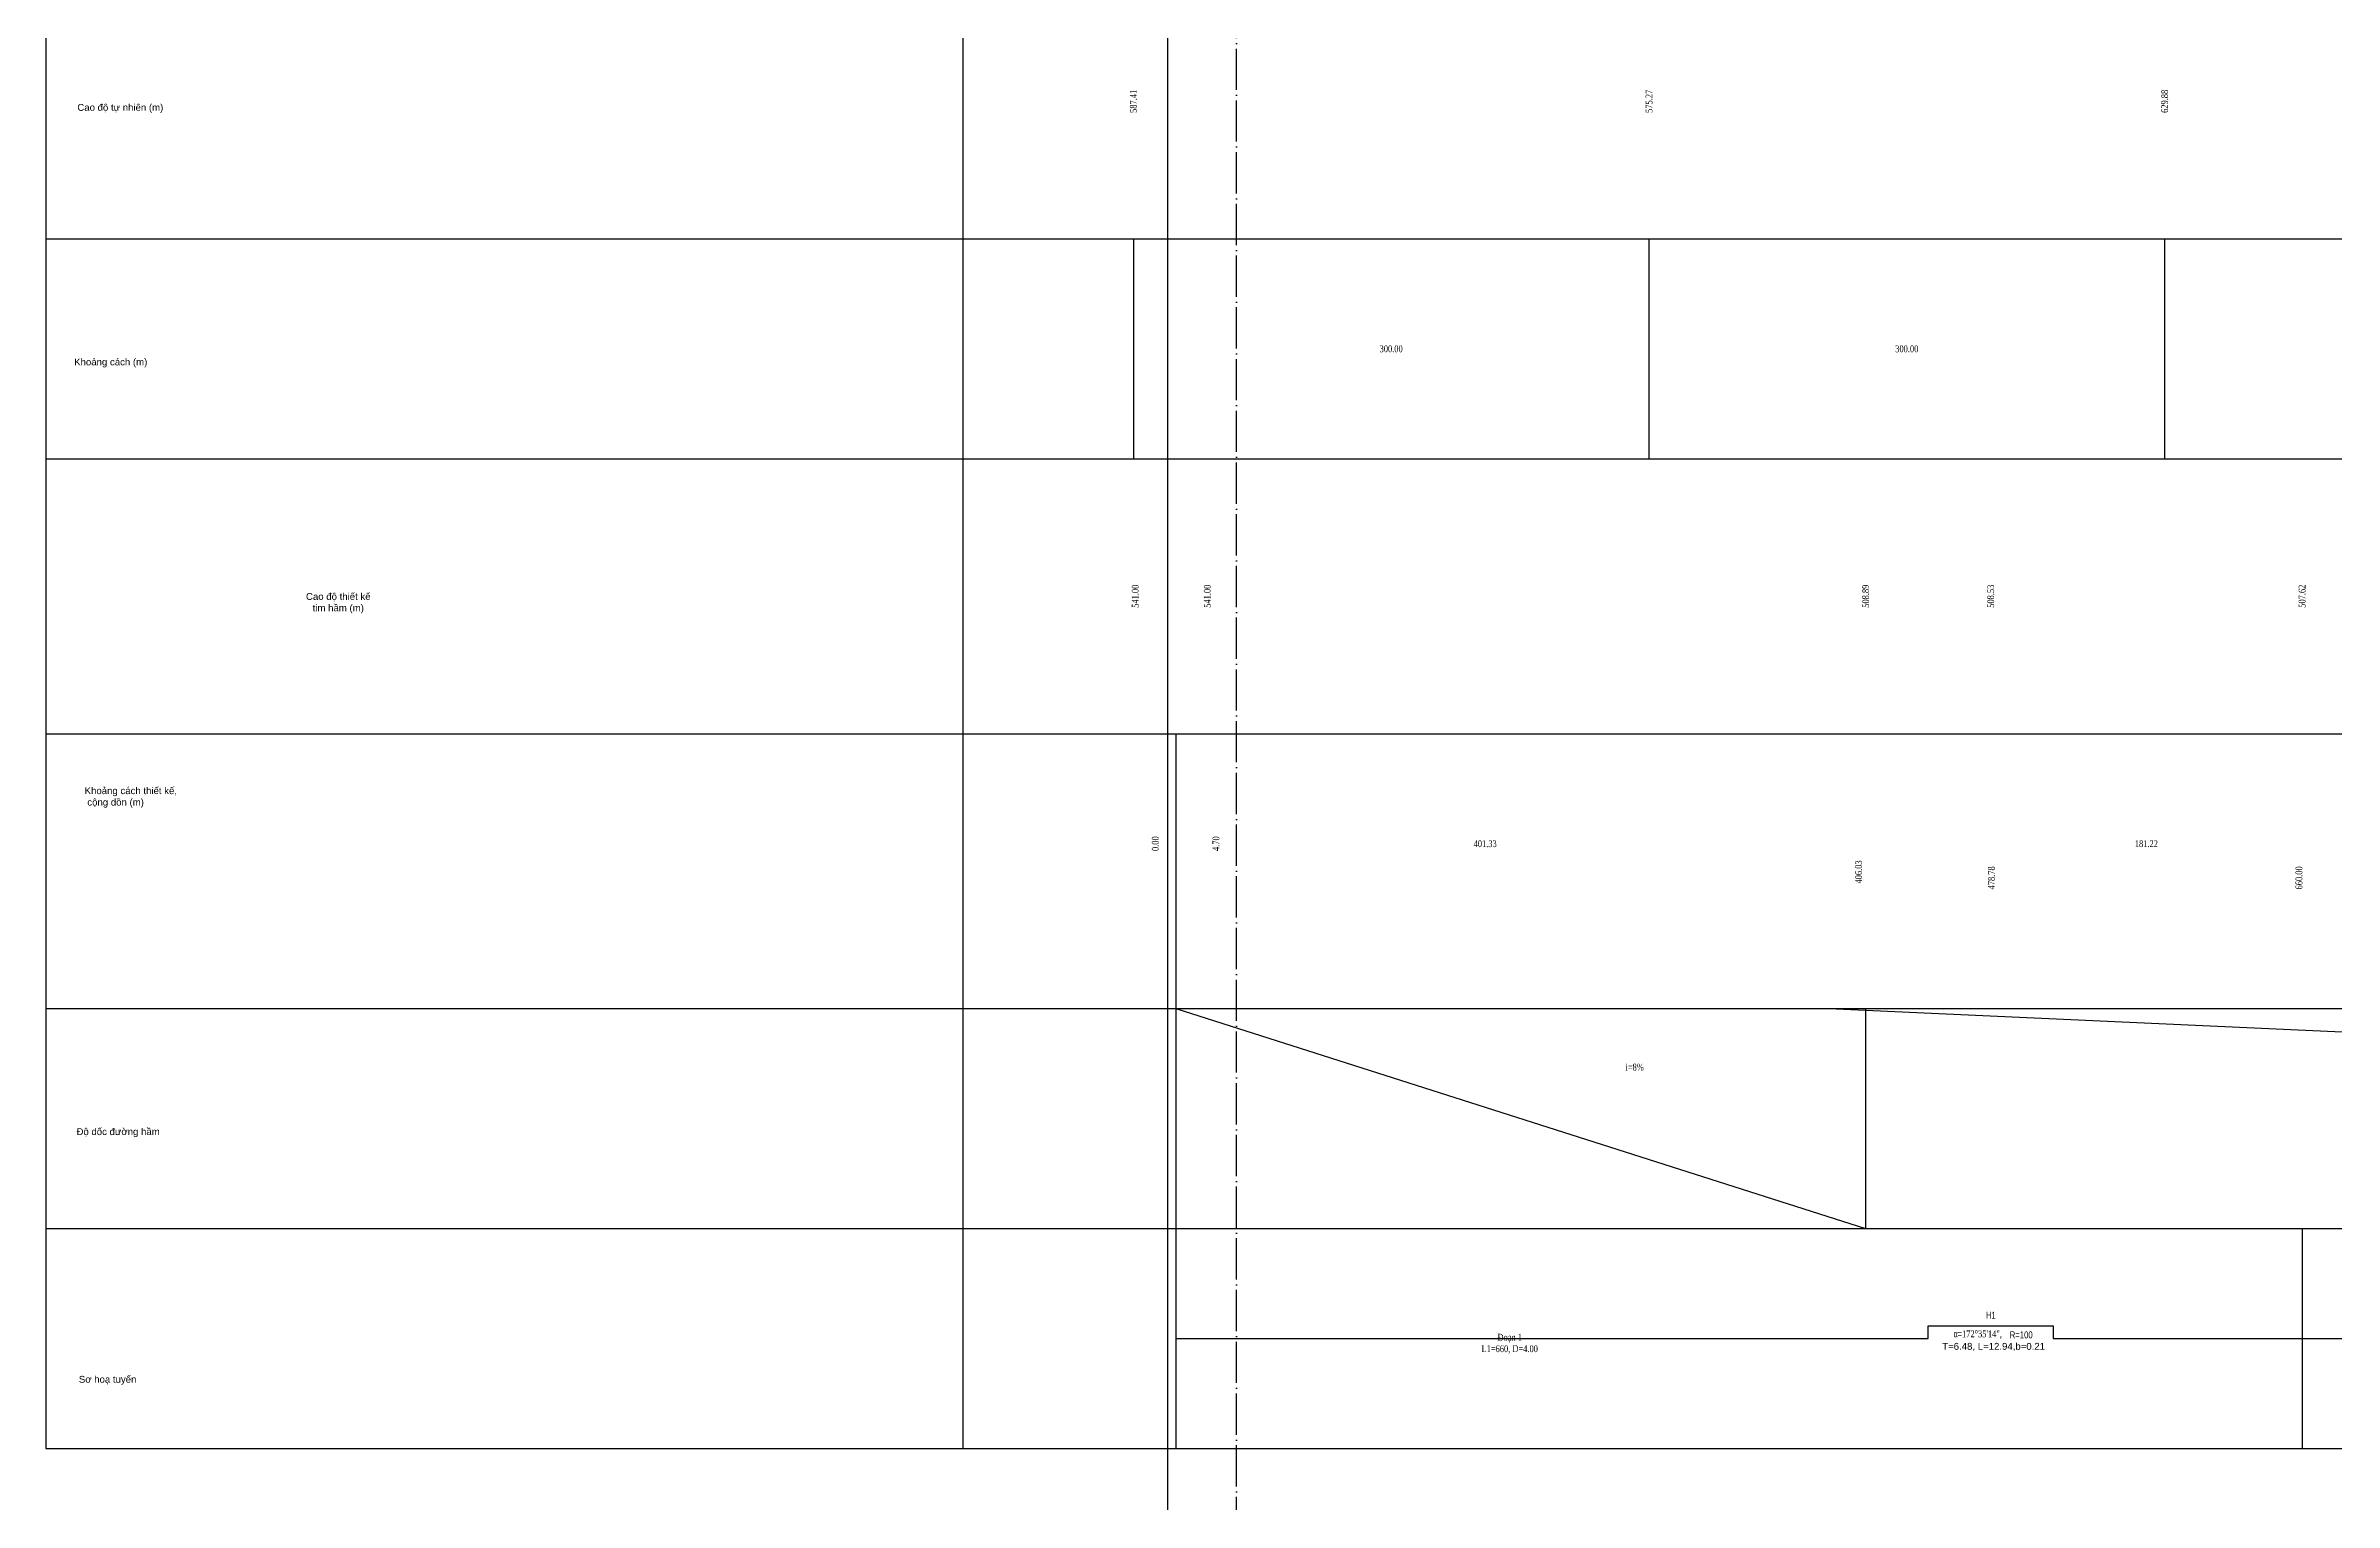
# Model space of a CAD drawing. Header units: inches. Extents: x 444671 to 463716, y 1783086 to 1794968.
# Drawn here: x 446140 to 447471, y 1786143 to 1786991 of the extents above; entities that cross this region are included whole.
import ezdxf
from ezdxf.enums import TextEntityAlignment as Align

# ---------------------------------------------------------------- set-up
doc = ezdxf.new("R2010")
doc.units = ezdxf.units.IN
doc.header["$MEASUREMENT"] = 0
doc.linetypes.add('ACAD_ISO04W100', pattern=[30, 24, -3, 0, -3])
for name, color, linetype in [('congdd', 3, 'Continuous'), ('CONGTRINH', 2, 'Continuous'), ('Dc', 10, 'Continuous'), ('Khung_bang', 140, 'Continuous'), ('PBASE', 140, 'Continuous'), ('PEGC', 3, 'Continuous'), ('Text', 3, 'Continuous'), ('Tim', 1, 'ACAD_ISO04W100')]:
    doc.layers.add(name, color=color, linetype=linetype)
doc.styles.add('Duy .vnArialH', font='', dxfattribs={"width": 0.8})
doc.styles.add('VNARIAL', font='')
doc.styles.add('Vntimeshx', font='vntime.shx', dxfattribs={"width": 0.8, "bigfont": 'vn1.shx'})
doc.styles.get('Duy .vnArialH').set_extended_font_data('.VnArialH')
doc.styles.get('VNARIAL').set_extended_font_data('.VnArial')

msp = doc.modelspace()

# ---------------------------------------------------------------- linework, layer by layer
at = {"layer": 'CONGTRINH'}
msp.add_xline((446792.4938, 1785638.6993), (0, 1), dxfattribs=at)
at = {"layer": 'CONGTRINH', "linetype": 'ByBlock'}
for points in [[(446797.1938, 1786430.3548), (447198.5271, 1786302.3548)], [(447177.1938, 1786430.3548), (449992.4938, 1786302.3548)], [(446797.1938, 1786238.3548), (447234.9731, 1786238.3548)], [(447234.9731, 1786238.3548), (447234.9731, 1786245.6737), (447307.5705, 1786245.6737), (447307.5705, 1786238.3548), (448667.3536, 1786238.3548)]]:
    msp.add_lwpolyline(points, dxfattribs=at)
at = {"layer": 'Dc', "color": 3, "linetype": 'ByBlock'}
msp.add_lwpolyline([(446673.5565, 1786174.3548), (446673.5565, 1787611.7439)], dxfattribs=at)
at = {"layer": 'Khung_bang', "linetype": 'ByBlock'}
for p, q in [((446772.4938, 1786878.3548), (446772.4938, 1786750.3548)), ((446772.4938, 1786878.3548), (446772.4938, 1786750.3548)), ((447072.4938, 1786878.3548), (447072.4938, 1786750.3548)), ((447372.4938, 1786878.3548), (447372.4938, 1786750.3548)), ((446797.1938, 1786590.3548), (446797.1938, 1786430.3548))]:
    msp.add_line(p, q, dxfattribs=at)
for points in [[(446139.7357, 1786878.3548), (458289.9137, 1786878.3548)], [(446139.7357, 1786750.3548), (458289.9137, 1786750.3548)], [(446139.7357, 1786590.3548), (458289.9137, 1786590.3548)], [(446139.7357, 1786430.3548), (458289.9137, 1786430.3548)], [(446139.7357, 1786302.3548), (458289.9137, 1786302.3548)], [(446139.7357, 1786174.3548), (458289.9137, 1786174.3548)]]:
    msp.add_lwpolyline(points, dxfattribs=at)
at = {"layer": 'PBASE'}
msp.add_lwpolyline([(446139.7357, 1787038.3548), (446139.7357, 1787038.3548), (446139.7357, 1786174.3548)], dxfattribs=at)
at = {"layer": 'Text', "color": 2, "linetype": 'ByBlock'}
for points in [[(446797.1938, 1786430.3548), (446797.1938, 1786174.3548)], [(447198.5271, 1786430.3548), (447198.5271, 1786302.3548)], [(447452.4938, 1786302.3548), (447452.4938, 1786174.3548)]]:
    msp.add_lwpolyline(points, dxfattribs=at)
at = {"layer": 'Tim'}
msp.add_lwpolyline([(446832.4938, 1785670.6993), (446832.4938, 1787675.5974)], dxfattribs=at)

# ---------------------------------------------------------------- texts
at = {"layer": 'congdd', "style": 'Duy .vnArialH', "width": 0.8}
msp.add_text('H1', height=4, dxfattribs=at).set_placement((447271.3558, 1786251.9109), align=Align.MIDDLE_CENTER)
at = {"layer": 'congdd', "style": 'VNARIAL'}
msp.add_text('T=6.48, L=12.94,b=0.21', height=4, dxfattribs=at).set_placement((447243.1096, 1786231.8093))
at = {"layer": 'congdd', "style": 'Duy .vnArialH', "width": 0.8}
msp.add_text('r=100', height=4, dxfattribs=at).set_placement((447282.4191, 1786238.4923))
at = {"layer": 'PEGC', "color": 7, "linetype": 'Continuous', "style": 'VNARIAL'}
for s, p in [('Cao ®é tù nhiªn (m)', (446158.1062, 1786952.8441)), ('Kho¶ng c¸ch (m)', (446156.2721, 1786804.6994))]:
    msp.add_text(s, height=4, dxfattribs=at).set_placement(p)
at = {"layer": 'PEGC', "color": 7, "linetype": 'ByBlock', "style": 'VNARIAL'}
for s, p in [('§é dèc ®\xadêng hÇm', (446157.6134, 1786356.7566)), ('S¬ ho¹ tuyÕn', (446158.9777, 1786212.6164))]:
    msp.add_text(s, height=4, dxfattribs=at).set_placement(p)
at = {"layer": 'PEGC', "color": 7, "linetype": 'Continuous', "char_height": 4, "width": 644.262534, "style": 'VNARIAL'}
for s, insert, attachment_point in [('Cao ®é thiÕt kÕ \\Ptim hÇm (m)', (446309.9226, 1786666.2933), 5), ('Kho¶ng c¸ch thiÕt kÕ,\\P céng dån (m) ', (446162.3624, 1786559.1864), 1)]:
    msp.add_mtext(s, dxfattribs=dict(at, insert=insert, attachment_point=attachment_point))
at = {"layer": 'Text', "linetype": 'ByBlock', "style": 'Vntimeshx', "width": 0.8}
for s, p in [('587.41', (446772.4938, 1786958.3548)), ('575.27', (447072.4938, 1786958.3548)), ('629.88', (447372.4938, 1786958.3548)), ('541.00', (446773.592, 1786670.3548)), ('541.00', (446815.5239, 1786670.3548)), ('508.89', (447198.5271, 1786670.3548)), ('508.53', (447271.2718, 1786670.3548)), ('508.53', (447271.2718, 1786670.3548)), ('507.62', (447452.4938, 1786670.3548)), ('0.00', (446785.2659, 1786526.3548)), ('4.70', (446820.5395, 1786526.3548)), ('406.03', (447194.4341, 1786509.8909)), ('478.78', (447271.7124, 1786506.4333)), ('660.00', (447450.6397, 1786506.4333))]:
    msp.add_text(s, height=4, rotation=90, dxfattribs=at).set_placement(p, align=Align.MIDDLE_CENTER)
for s, p in [('300.00', (446922.4938, 1786814.3548)), ('300.00', (447222.4938, 1786814.3548)), ('401.33', (446977.1938, 1786526.3548)), ('181.22', (447361.8828, 1786526.3548)), ('i=8%%%', (447064.1619, 1786396.3036))]:
    msp.add_text(s, height=4, dxfattribs=at).set_placement(p, align=Align.MIDDLE_CENTER)
at = {"layer": 'Text', "linetype": 'ByBlock', "char_height": 4, "attachment_point": 5, "style": 'Vntimeshx'}
for s, insert in [('\\A1;{\\Fvntime|c0;\\C3;§o¹n 1\\PL1=660, D=4.00 }', (446991.4713, 1786235.2989)), ('\\A1;{\\fSymbol|b0|i0|c2|p18;\\C3;a=\\Fvntime|c0;172°35\'14",}', (447263.7479, 1786240.6186))]:
    msp.add_mtext(s, dxfattribs=dict(at, insert=insert))

doc.saveas('drawing.dxf')
